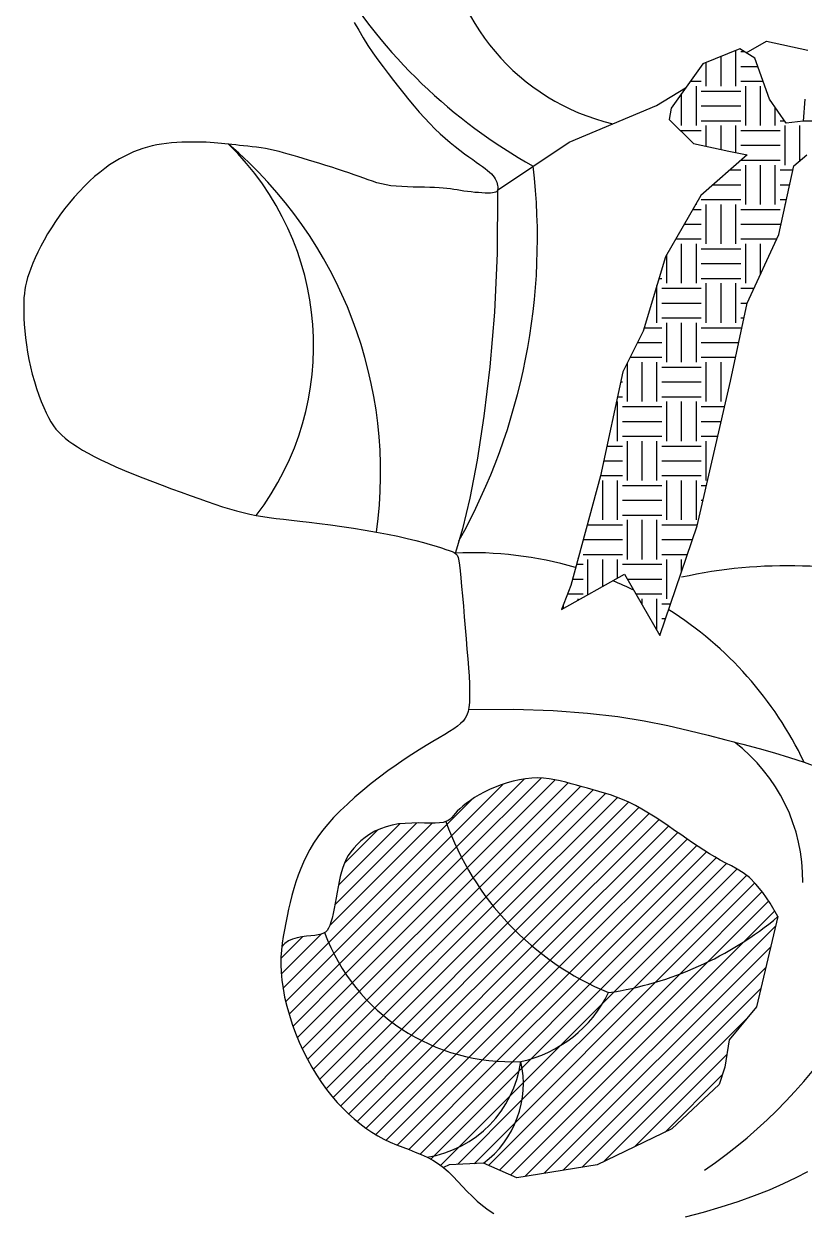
# Model space of a CAD drawing. Header units: millimetres. Extents: x 30176 to 68715, y 55479 to 72995.
# Drawn here: x 41780.3 to 41956.3, y 57387.8 to 57655.9 of the extents above; entities that cross this region are included whole.
import ezdxf

# ---------------------------------------------------------------- set-up
doc = ezdxf.new("R2010")
doc.units = ezdxf.units.MM

# ---------------------------------------------------------------- blocks, each defined once
blk = doc.blocks.new('A$C09640132')
for p, q in [((1324.05, 764.14), (1325.03, 762.35)), ((1325.03, 762.35), (1326.06, 760.62)), ((1326.06, 760.62), (1327.13, 758.93)), ((1327.13, 758.93), (1328.24, 757.29)), ((1412.42, 757.27), (1417.03, 759.91)), ((1417.03, 759.91), (1426.36, 757.84)), ((1328.24, 757.29), (1329.37, 755.69)), ((1411.01, 758.16), (1402.62, 754.81)), ((1406.76, 749.76), (1406.76, 756.46)), ((1410.1, 749.76), (1410.1, 757.79)), ((1414.36, 756.06), (1411.01, 758.16)), ((1411.21, 757.54), (1412, 757.54)), ((1417.71, 746.86), (1414.36, 756.06)), ((1329.37, 755.69), (1330.52, 754.13)), ((1330.52, 754.13), (1331.68, 752.59)), ((1402.62, 754.81), (1395.5, 744.76)), ((1402.2, 754.2), (1402.31, 754.2)), ((1403.43, 749.76), (1403.43, 755.13)), ((1411.21, 754.2), (1415.04, 754.2)), ((1331.68, 752.59), (1332.85, 751.07)), ((1332.85, 751.07), (1334.02, 749.57)), ((1399.83, 750.87), (1402.31, 750.87)), ((1411.21, 750.87), (1416.25, 750.87)), ((1334.02, 749.57), (1335.19, 748.1)), ((1335.19, 748.1), (1336.36, 746.66)), ((1392.17, 745.42), (1398.77, 749.38)), ((1397.87, 740.86), (1397.87, 748.1)), ((1401.2, 740.86), (1401.2, 749.76)), ((1402.31, 748.64), (1411.21, 748.64)), ((1412.32, 740.86), (1412.32, 749.76)), ((1415.65, 740.86), (1415.65, 749.76)), ((1336.36, 746.66), (1337.53, 745.25)), ((1337.53, 745.25), (1338.71, 743.89)), ((1372.48, 737.14), (1392.17, 745.42)), ((1402.31, 745.31), (1411.21, 745.31)), ((1421.48, 741.41), (1417.71, 746.86)), ((1425.67, 746.86), (1425.25, 741.83)), ((1338.71, 743.89), (1339.88, 742.58)), ((1339.88, 742.58), (1341.05, 741.33)), ((1395.5, 744.76), (1395.08, 742.25)), ((1418.99, 740.86), (1418.99, 745.01)), ((1341.05, 741.33), (1342.22, 740.15)), ((1342.22, 740.15), (1343.39, 739.04)), ((1395.08, 742.25), (1400.53, 736.81)), ((1402.31, 741.97), (1411.21, 741.97)), ((1403.43, 736.2), (1403.43, 740.86)), ((1406.76, 735.5), (1406.76, 740.86)), ((1410.1, 734.81), (1410.1, 740.86)), ((1420.1, 741.97), (1421.09, 741.97)), ((1421.21, 731.97), (1421.21, 740.86)), ((1425.25, 741.83), (1421.48, 741.41)), ((1424.55, 732.97), (1424.55, 740.86)), ((1425.27, 741.97), (1428.99, 741.97)), ((1285.16, 737.12), (1283.99, 737.06)), ((1286.32, 737.15), (1285.16, 737.12)), ((1287.46, 737.16), (1286.32, 737.15)), ((1288.57, 737.16), (1287.46, 737.16)), ((1289.63, 737.13), (1288.57, 737.16)), ((1290.63, 737.09), (1289.63, 737.13)), ((1291.57, 737.04), (1290.63, 737.09)), ((1343.39, 739.04), (1344.55, 738)), ((1344.55, 738), (1345.69, 737.03)), ((1356.33, 726.3), (1372.48, 737.14)), ((1397.58, 739.75), (1402.31, 739.75)), ((1411.21, 739.75), (1420.1, 739.75)), ((1273.22, 734.45), (1272.15, 733.93)), ((1274.27, 734.92), (1273.22, 734.45)), ((1275.31, 735.33), (1274.27, 734.92)), ((1276.35, 735.7), (1275.31, 735.33)), ((1277.39, 736.01), (1276.35, 735.7)), ((1278.43, 736.28), (1277.39, 736.01)), ((1279.49, 736.51), (1278.43, 736.28)), ((1280.58, 736.7), (1279.49, 736.51)), ((1281.69, 736.85), (1280.58, 736.7)), ((1282.83, 736.97), (1281.69, 736.85)), ((1283.99, 737.06), (1282.83, 736.97)), ((1292.44, 736.98), (1291.57, 737.04)), ((1293.28, 736.91), (1292.44, 736.98)), ((1294.08, 736.84), (1293.28, 736.91)), ((1294.87, 736.76), (1294.08, 736.84)), ((1295.66, 736.67), (1294.87, 736.76)), ((1296.46, 736.58), (1295.66, 736.67)), ((1297.3, 736.49), (1296.46, 736.58)), ((1298.18, 736.4), (1297.3, 736.49)), ((1299.09, 736.31), (1298.18, 736.4)), ((1300.04, 736.21), (1299.09, 736.31)), ((1301.02, 736.09), (1300.04, 736.21)), ((1302.01, 735.97), (1301.02, 736.09)), ((1303.02, 735.83), (1302.01, 735.97)), ((1304.03, 735.66), (1303.02, 735.83)), ((1305.05, 735.47), (1304.03, 735.66)), ((1306.06, 735.26), (1305.05, 735.47)), ((1307.07, 735.01), (1306.06, 735.26)), ((1308.1, 734.74), (1307.07, 735.01)), ((1309.15, 734.45), (1308.1, 734.74)), ((1310.22, 734.14), (1309.15, 734.45)), ((1345.69, 737.03), (1346.8, 736.13)), ((1346.8, 736.13), (1347.87, 735.3)), ((1347.87, 735.3), (1348.89, 734.53)), ((1348.89, 734.53), (1349.85, 733.83)), ((1400.53, 736.81), (1408.49, 735.13)), ((1408.49, 735.13), (1412.68, 734.3)), ((1411.21, 736.42), (1420.1, 736.42)), ((1268.87, 731.98), (1267.75, 731.19)), ((1269.97, 732.7), (1268.87, 731.98)), ((1271.07, 733.34), (1269.97, 732.7)), ((1272.15, 733.93), (1271.07, 733.34)), ((1311.33, 733.8), (1310.22, 734.14)), ((1312.49, 733.45), (1311.33, 733.8)), ((1313.69, 733.07), (1312.49, 733.45)), ((1314.96, 732.68), (1313.69, 733.07)), ((1316.27, 732.28), (1314.96, 732.68)), ((1317.61, 731.86), (1316.27, 732.28)), ((1318.95, 731.45), (1317.61, 731.86)), ((1349.85, 733.83), (1350.75, 733.19)), ((1350.75, 733.19), (1351.56, 732.61)), ((1351.56, 732.61), (1352.3, 732.09)), ((1352.3, 732.09), (1352.97, 731.61)), ((1412.68, 734.3), (1402.21, 725.09)), ((1410.1, 731.97), (1410.1, 732.02)), ((1411.3, 733.08), (1420.1, 733.08)), ((1412.32, 723.08), (1412.32, 731.97)), ((1415.65, 723.08), (1415.65, 731.97)), ((1418.99, 723.08), (1418.99, 731.97)), ((1419.81, 716.29), (1423.16, 731.78)), ((1423.16, 731.78), (1426.09, 734.3)), ((1265.48, 729.37), (1264.33, 728.33)), ((1266.62, 730.32), (1265.48, 729.37)), ((1267.75, 731.19), (1266.62, 730.32)), ((1320.28, 731.02), (1318.95, 731.45)), ((1321.58, 730.6), (1320.28, 731.02)), ((1322.84, 730.18), (1321.58, 730.6)), ((1324.02, 729.77), (1322.84, 730.18)), ((1325.13, 729.37), (1324.02, 729.77)), ((1326.18, 728.99), (1325.13, 729.37)), ((1352.97, 731.61), (1353.57, 731.17)), ((1353.57, 731.17), (1354.1, 730.75)), ((1354.1, 730.75), (1354.56, 730.36)), ((1354.56, 730.36), (1354.97, 729.97)), ((1354.97, 729.97), (1355.31, 729.59)), ((1355.31, 729.59), (1355.6, 729.21)), ((1355.6, 729.21), (1355.83, 728.82)), ((1408.77, 730.86), (1411.21, 730.86)), ((1420.1, 730.86), (1422.96, 730.86)), ((1263.18, 727.21), (1262.04, 726.01)), ((1264.33, 728.33), (1263.18, 727.21)), ((1327.18, 728.63), (1326.18, 728.99)), ((1328.17, 728.3), (1327.18, 728.63)), ((1329.15, 727.99), (1328.17, 728.3)), ((1330.15, 727.72), (1329.15, 727.99)), ((1331.2, 727.5), (1330.15, 727.72)), ((1332.31, 727.31), (1331.2, 727.5)), ((1333.5, 727.18), (1332.31, 727.31)), ((1334.74, 727.09), (1333.5, 727.18)), ((1336.03, 727.03), (1334.74, 727.09)), ((1337.32, 726.99), (1336.03, 727.03)), ((1338.61, 726.97), (1337.32, 726.99)), ((1339.86, 726.95), (1338.61, 726.97)), ((1341.05, 726.93), (1339.86, 726.95)), ((1342.16, 726.89), (1341.05, 726.93)), ((1343.17, 726.84), (1342.16, 726.89)), ((1344.09, 726.76), (1343.17, 726.84)), ((1344.93, 726.67), (1344.09, 726.76)), ((1345.73, 726.57), (1344.93, 726.67)), ((1346.49, 726.46), (1345.73, 726.57)), ((1347.24, 726.35), (1346.49, 726.46)), ((1355.83, 728.82), (1356.02, 728.44)), ((1356.02, 728.44), (1356.17, 728.07)), ((1356.17, 728.07), (1356.27, 727.71)), ((1356.27, 727.71), (1356.34, 727.37)), ((1356.38, 726.52), (1356.33, 726.3)), ((1356.34, 727.37), (1356.38, 727.06)), ((1356.38, 727.06), (1356.39, 726.77)), ((1356.39, 726.77), (1356.38, 726.52)), ((1404.98, 727.52), (1411.21, 727.52)), ((1420.1, 727.52), (1422.24, 727.52)), ((1260.9, 724.74), (1259.79, 723.42)), ((1262.04, 726.01), (1260.9, 724.74)), ((1347.99, 726.23), (1347.24, 726.35)), ((1348.76, 726.11), (1347.99, 726.23)), ((1349.57, 726), (1348.76, 726.11)), ((1350.39, 725.9), (1349.57, 726)), ((1351.22, 725.81), (1350.39, 725.9)), ((1352.04, 725.74), (1351.22, 725.81)), ((1352.82, 725.68), (1352.04, 725.74)), ((1353.54, 725.64), (1352.82, 725.68)), ((1354.2, 725.62), (1353.54, 725.64)), ((1354.77, 725.63), (1354.2, 725.62)), ((1355.24, 725.67), (1354.77, 725.63)), ((1355.61, 725.74), (1355.24, 725.67)), ((1355.89, 725.83), (1355.61, 725.74)), ((1356.1, 725.96), (1355.89, 725.83)), ((1356.24, 726.11), (1356.1, 725.96)), ((1356.33, 726.3), (1356.24, 726.11)), ((1356.33, 726.3), (1356.26, 712.12)), ((1402.21, 725.09), (1394.24, 711.27)), ((1402.31, 724.19), (1411.21, 724.19)), ((1420.1, 724.19), (1421.51, 724.19)), ((1258.71, 722.06), (1257.67, 720.66)), ((1259.79, 723.42), (1258.71, 722.06)), ((1400.41, 721.96), (1402.31, 721.96)), ((1401.2, 723.08), (1401.2, 723.34)), ((1403.43, 714.18), (1403.43, 723.08)), ((1406.76, 714.18), (1406.76, 723.08)), ((1410.1, 714.18), (1410.1, 723.08)), ((1411.21, 721.96), (1420.1, 721.96)), ((1421.21, 722.79), (1421.21, 723.08)), ((1256.68, 719.25), (1255.74, 717.83)), ((1257.67, 720.66), (1256.68, 719.25)), ((1398.48, 718.63), (1402.31, 718.63)), ((1411.21, 718.63), (1420.1, 718.63)), ((1254.88, 716.42), (1254.08, 715.03)), ((1255.74, 717.83), (1254.88, 716.42)), ((1412.68, 700.81), (1419.81, 716.29)), ((1253.35, 713.66), (1252.68, 712.32)), ((1254.08, 715.03), (1253.35, 713.66)), ((1396.56, 715.29), (1402.31, 715.29)), ((1397.87, 705.29), (1397.87, 714.18)), ((1401.2, 705.29), (1401.2, 714.18)), ((1402.31, 713.07), (1411.21, 713.07)), ((1411.21, 715.29), (1419.35, 715.29)), ((1412.32, 705.29), (1412.32, 714.18)), ((1415.65, 707.27), (1415.65, 714.18)), ((1252.09, 711.04), (1251.56, 709.81)), ((1252.68, 712.32), (1252.09, 711.04)), ((1356.26, 712.12), (1355.65, 698.81)), ((1394.24, 711.27), (1389.22, 694.53)), ((1394.53, 705.29), (1394.53, 711.77)), ((1251.09, 708.65), (1250.7, 707.58)), ((1251.56, 709.81), (1251.09, 708.65)), ((1402.31, 709.74), (1411.21, 709.74)), ((1250.11, 705.65), (1249.9, 704.76)), ((1250.37, 706.58), (1250.11, 705.65)), ((1250.7, 707.58), (1250.37, 706.58)), ((1392.78, 706.4), (1393.42, 706.4)), ((1402.31, 706.4), (1411.21, 706.4)), ((1403.43, 696.4), (1403.43, 705.29)), ((1406.76, 696.4), (1406.76, 705.29)), ((1410.1, 696.4), (1410.1, 705.29)), ((1249.63, 702.99), (1249.55, 702.05)), ((1249.74, 703.88), (1249.63, 702.99)), ((1249.9, 704.76), (1249.74, 703.88)), ((1392.31, 696.4), (1392.31, 704.83)), ((1393.42, 704.18), (1402.31, 704.18)), ((1411.21, 704.18), (1414.23, 704.18)), ((1249.51, 701.05), (1249.5, 699.96)), ((1249.5, 699.96), (1249.51, 698.75)), ((1249.55, 702.05), (1249.51, 701.05)), ((1393.42, 700.84), (1402.31, 700.84)), ((1408.91, 683.22), (1412.68, 700.81)), ((1411.21, 700.84), (1412.7, 700.84)), ((1249.51, 698.75), (1249.55, 697.44)), ((1249.55, 697.44), (1249.62, 696.04)), ((1355.65, 698.81), (1354.62, 686.49)), ((1393.42, 697.51), (1402.31, 697.51)), ((1411.21, 697.51), (1411.97, 697.51)), ((1249.62, 696.04), (1249.73, 694.57)), ((1249.73, 694.57), (1249.88, 693.02)), ((1389.22, 694.53), (1384.61, 685.32)), ((1389.44, 695.28), (1393.42, 695.28)), ((1394.53, 687.5), (1394.53, 696.4)), ((1397.87, 687.5), (1397.87, 696.4)), ((1401.2, 687.5), (1401.2, 696.4)), ((1402.31, 695.28), (1411.21, 695.28)), ((1249.88, 693.02), (1250.08, 691.43)), ((1387.93, 691.95), (1393.42, 691.95)), ((1402.31, 691.95), (1410.78, 691.95)), ((1250.08, 691.43), (1250.33, 689.8)), ((1250.33, 689.8), (1250.64, 688.14)), ((1250.64, 688.14), (1251.01, 686.47)), ((1251.01, 686.47), (1251.43, 684.81)), ((1354.62, 686.49), (1353.28, 675.31)), ((1385.64, 678.61), (1385.64, 687.38)), ((1386.26, 688.61), (1393.42, 688.61)), ((1388.97, 678.61), (1388.97, 687.5)), ((1392.31, 678.61), (1392.31, 687.5)), ((1393.42, 686.39), (1402.31, 686.39)), ((1402.31, 688.61), (1410.07, 688.61)), ((1403.43, 678.61), (1403.43, 687.5)), ((1406.76, 678.61), (1406.76, 687.5)), ((1251.43, 684.81), (1251.89, 683.18)), ((1384.61, 685.32), (1379.58, 661.87)), ((1251.89, 683.18), (1252.39, 681.59)), ((1252.39, 681.59), (1252.91, 680.07)), ((1384.12, 683.06), (1384.53, 683.06)), ((1393.42, 683.06), (1402.31, 683.06)), ((1401.37, 650.57), (1408.91, 683.22)), ((1252.91, 680.07), (1253.45, 678.63)), ((1253.45, 678.63), (1254, 677.3)), ((1383.41, 679.72), (1384.53, 679.72)), ((1383.41, 669.71), (1383.41, 678.61)), ((1393.42, 679.72), (1402.31, 679.72)), ((1394.53, 669.71), (1394.53, 678.61)), ((1397.87, 669.71), (1397.87, 678.61)), ((1401.2, 669.71), (1401.2, 678.61)), ((1254, 677.3), (1254.54, 676.08)), ((1254.54, 676.08), (1255.08, 675)), ((1384.53, 677.5), (1393.42, 677.5)), ((1402.31, 677.5), (1407.59, 677.5)), ((1255.08, 675), (1255.62, 674.04)), ((1255.62, 674.04), (1256.17, 673.18)), ((1256.17, 673.18), (1256.76, 672.41)), ((1353.28, 675.31), (1351.72, 665.39)), ((1384.53, 674.16), (1393.42, 674.16)), ((1402.31, 674.16), (1406.82, 674.16)), ((1256.76, 672.41), (1257.38, 671.69)), ((1257.38, 671.69), (1258.07, 671.02)), ((1258.07, 671.02), (1258.82, 670.37)), ((1258.82, 670.37), (1259.65, 669.72)), ((1384.53, 670.83), (1393.42, 670.83)), ((1402.31, 670.83), (1406.05, 670.83)), ((1259.65, 669.72), (1260.58, 669.06)), ((1260.58, 669.06), (1261.6, 668.38)), ((1261.6, 668.38), (1262.74, 667.69)), ((1262.74, 667.69), (1263.99, 666.97)), ((1381.02, 668.6), (1384.53, 668.6)), ((1385.64, 660.82), (1385.64, 669.71)), ((1388.97, 660.82), (1388.97, 669.71)), ((1392.31, 660.82), (1392.31, 669.71)), ((1393.42, 668.6), (1402.31, 668.6)), ((1403.43, 660.82), (1403.43, 669.71)), ((1263.99, 666.97), (1265.37, 666.24)), ((1265.37, 666.24), (1266.87, 665.48)), ((1266.87, 665.48), (1268.5, 664.7)), ((1351.72, 665.39), (1350.07, 656.87)), ((1380.31, 665.27), (1384.53, 665.27)), ((1393.42, 665.27), (1402.31, 665.27)), ((1268.5, 664.7), (1270.28, 663.9)), ((1270.28, 663.9), (1272.19, 663.08)), ((1272.19, 663.08), (1274.22, 662.25)), ((1274.22, 662.25), (1276.33, 661.41)), ((1276.33, 661.41), (1278.5, 660.57)), ((1278.5, 660.57), (1280.68, 659.75)), ((1280.68, 659.75), (1282.85, 658.94)), ((1379.58, 661.87), (1372.87, 637.17)), ((1379.59, 661.93), (1384.53, 661.93)), ((1380.08, 651.93), (1380.08, 660.82)), ((1383.41, 651.93), (1383.41, 660.82)), ((1384.53, 659.71), (1393.42, 659.71)), ((1393.42, 661.93), (1402.31, 661.93)), ((1394.53, 651.93), (1394.53, 660.82)), ((1397.87, 651.93), (1397.87, 660.82)), ((1401.2, 651.93), (1401.2, 660.82)), ((1402.31, 659.71), (1403.48, 659.71)), ((1282.85, 658.94), (1284.98, 658.17)), ((1284.98, 658.17), (1287.03, 657.42)), ((1287.03, 657.42), (1288.98, 656.73)), ((1288.98, 656.73), (1290.84, 656.08)), ((1350.07, 656.87), (1348.42, 649.89)), ((1290.84, 656.08), (1292.61, 655.47)), ((1292.61, 655.47), (1294.3, 654.92)), ((1294.3, 654.92), (1295.92, 654.42)), ((1295.92, 654.42), (1297.49, 653.97)), ((1384.53, 656.37), (1393.42, 656.37)), ((1402.31, 656.37), (1402.71, 656.37)), ((1297.49, 653.97), (1299, 653.57)), ((1299, 653.57), (1300.48, 653.23)), ((1300.48, 653.23), (1301.94, 652.94)), ((1301.94, 652.94), (1303.39, 652.69)), ((1303.39, 652.69), (1304.88, 652.48)), ((1304.88, 652.48), (1306.44, 652.28)), ((1306.44, 652.28), (1308.08, 652.09)), ((1308.08, 652.09), (1309.85, 651.89)), ((1309.85, 651.89), (1311.77, 651.68)), ((1311.77, 651.68), (1313.87, 651.43)), ((1313.87, 651.43), (1316.18, 651.13)), ((1384.53, 653.04), (1393.42, 653.04)), ((1385.64, 643.03), (1385.64, 651.93)), ((1388.97, 643.03), (1388.97, 651.93)), ((1392.31, 643.03), (1392.31, 651.93)), ((1316.18, 651.13), (1318.65, 650.8)), ((1318.65, 650.8), (1321.22, 650.44)), ((1321.22, 650.44), (1323.85, 650.04)), ((1323.85, 650.04), (1326.48, 649.62)), ((1326.48, 649.62), (1329.07, 649.17)), ((1329.07, 649.17), (1331.55, 648.71)), ((1331.55, 648.71), (1333.87, 648.25)), ((1348.42, 649.89), (1346.89, 644.57)), ((1376.58, 650.82), (1384.53, 650.82)), ((1392.99, 625.87), (1401.37, 650.57)), ((1393.42, 650.82), (1401.42, 650.82)), ((1333.87, 648.25), (1336, 647.77)), ((1336, 647.77), (1337.92, 647.3)), ((1337.92, 647.3), (1339.64, 646.84)), ((1339.64, 646.84), (1341.18, 646.4)), ((1341.18, 646.4), (1342.52, 645.99)), ((1342.52, 645.99), (1343.68, 645.61)), ((1375.67, 647.48), (1384.53, 647.48)), ((1393.42, 647.48), (1400.32, 647.48)), ((1343.68, 645.61), (1344.66, 645.28)), ((1344.66, 645.28), (1345.46, 645.01)), ((1345.46, 645.01), (1346.1, 644.78)), ((1346.1, 644.78), (1346.6, 644.56)), ((1346.6, 644.56), (1346.97, 644.3)), ((1346.97, 644.3), (1347.25, 643.95)), ((1347.25, 643.95), (1347.46, 643.44)), ((1347.46, 643.44), (1347.62, 642.73)), ((1375.63, 644.15), (1384.53, 644.15)), ((1393.42, 644.15), (1399.19, 644.15)), ((1347.62, 642.73), (1347.76, 641.76)), ((1347.76, 641.76), (1347.9, 640.48)), ((1374.16, 641.92), (1375.63, 641.92)), ((1374.52, 643.03), (1374.52, 643.25)), ((1376.74, 635.06), (1376.74, 643.03)), ((1380.08, 636.92), (1380.08, 643.03)), ((1383.41, 638.79), (1383.41, 643.03)), ((1384.53, 641.92), (1393.42, 641.92)), ((1394.53, 634.14), (1394.53, 643.03)), ((1397.87, 640.25), (1397.87, 643.03)), ((1347.9, 640.48), (1348.06, 638.86)), ((1348.06, 638.86), (1348.24, 636.94)), ((1370.78, 631.73), (1385.02, 639.69)), ((1373.26, 638.59), (1375.63, 638.59)), ((1385.02, 639.69), (1392.99, 625.87)), ((1385.66, 638.59), (1393.42, 638.59)), ((1348.24, 636.94), (1348.43, 634.79)), ((1372.87, 637.17), (1370.78, 631.73)), ((1372.13, 635.25), (1375.63, 635.25)), ((1387.58, 635.25), (1393.42, 635.25)), ((1348.43, 634.79), (1348.64, 632.47)), ((1371.19, 631.96), (1371.19, 632.79)), ((1374.52, 633.82), (1374.52, 634.14)), ((1388.97, 632.83), (1388.97, 634.14)), ((1392.31, 627.05), (1392.31, 634.14)), ((1393.42, 633.03), (1395.42, 633.03)), ((1348.64, 632.47), (1348.85, 630.05)), ((1348.85, 630.05), (1349.06, 627.59)), ((1349.06, 627.59), (1349.27, 625.15)), ((1393.42, 629.69), (1394.28, 629.69)), ((1349.27, 625.15), (1349.46, 622.81)), ((1349.46, 622.81), (1349.64, 620.61)), ((1349.64, 620.61), (1349.79, 618.57)), ((1349.79, 618.57), (1349.92, 616.68)), ((1349.92, 616.68), (1350.01, 614.95)), ((1350.01, 614.95), (1350.06, 613.38)), ((1350.05, 611.97), (1350, 610.72)), ((1350.06, 613.38), (1350.05, 611.97)), ((1349.69, 608.7), (1349.42, 607.89)), ((1349.88, 609.63), (1349.69, 608.7)), ((1349.78, 609.16), (1359.95, 609.22)), ((1350, 610.72), (1349.88, 609.63)), ((1359.95, 609.22), (1368.86, 608.94)), ((1368.86, 608.94), (1376.65, 608.37)), ((1348.03, 605.99), (1347.34, 605.43)), ((1348.6, 606.57), (1348.03, 605.99)), ((1349.06, 607.19), (1348.6, 606.57)), ((1349.42, 607.89), (1349.06, 607.19)), ((1376.65, 608.37), (1383.47, 607.58)), ((1383.47, 607.58), (1389.45, 606.62)), ((1389.45, 606.62), (1394.75, 605.56)), ((1344.43, 603.56), (1343.17, 602.81)), ((1345.54, 604.24), (1344.43, 603.56)), ((1346.51, 604.85), (1345.54, 604.24)), ((1347.34, 605.43), (1346.51, 604.85)), ((1394.75, 605.56), (1399.49, 604.45)), ((1399.49, 604.45), (1403.82, 603.36)), ((1403.82, 603.36), (1407.87, 602.32)), ((1340.29, 601.09), (1338.7, 600.1)), ((1341.79, 601.99), (1340.29, 601.09)), ((1343.17, 602.81), (1341.79, 601.99)), ((1407.87, 602.32), (1411.69, 601.33)), ((1411.69, 601.33), (1415.33, 600.36)), ((1335.26, 597.89), (1333.45, 596.65)), ((1337.01, 599.04), (1335.26, 597.89)), ((1338.7, 600.1), (1337.01, 599.04)), ((1415.33, 600.36), (1418.81, 599.38)), ((1418.81, 599.38), (1422.19, 598.36)), ((1422.19, 598.36), (1425.49, 597.28)), ((1331.59, 595.32), (1329.71, 593.91)), ((1333.45, 596.65), (1331.59, 595.32)), ((1425.49, 597.28), (1428.77, 596.11)), ((1327.83, 592.45), (1325.99, 590.94)), ((1329.71, 593.91), (1327.83, 592.45)), ((1347.06, 578.19), (1362.36, 593.49)), ((1348.24, 575.78), (1366.17, 593.71)), ((1349.51, 573.45), (1369.38, 593.32)), ((1350.85, 571.2), (1372.27, 592.62)), ((1358.51, 592.63), (1357.15, 592.19)), ((1359.89, 593.01), (1358.51, 592.63)), ((1361.28, 593.31), (1359.89, 593.01)), ((1362.68, 593.54), (1361.28, 593.31)), ((1364.06, 593.68), (1362.68, 593.54)), ((1365.41, 593.73), (1364.06, 593.68)), ((1366.73, 593.69), (1365.41, 593.73)), ((1368.01, 593.55), (1366.73, 593.69)), ((1369.27, 593.34), (1368.01, 593.55)), ((1370.51, 593.08), (1369.27, 593.34)), ((1371.73, 592.77), (1370.51, 593.08)), ((1372.95, 592.44), (1371.73, 592.77)), ((1374.17, 592.09), (1372.95, 592.44)), ((1325.99, 590.94), (1324.19, 589.41)), ((1345.96, 580.68), (1357.61, 592.34)), ((1352.24, 589.95), (1351.19, 589.31)), ((1353.37, 590.56), (1352.24, 589.95)), ((1352.27, 569.03), (1375.07, 591.83)), ((1354.57, 591.15), (1353.37, 590.56)), ((1353.76, 566.92), (1377.9, 591.06)), ((1355.83, 591.69), (1354.57, 591.15)), ((1355.32, 564.89), (1380.69, 590.26)), ((1357.15, 592.19), (1355.83, 591.69)), ((1375.4, 591.74), (1374.17, 592.09)), ((1376.64, 591.4), (1375.4, 591.74)), ((1377.9, 591.06), (1376.64, 591.4)), ((1379.18, 590.71), (1377.9, 591.06)), ((1380.48, 590.33), (1379.18, 590.71)), ((1381.81, 589.91), (1380.48, 590.33)), ((1383.17, 589.43), (1381.81, 589.91)), ((1322.48, 587.86), (1320.87, 586.32)), ((1324.19, 589.41), (1322.48, 587.86)), ((1344.95, 583.27), (1350.62, 588.94)), ((1348.55, 587.41), (1347.86, 586.81)), ((1349.34, 588.03), (1348.55, 587.41)), ((1350.22, 588.67), (1349.34, 588.03)), ((1351.19, 589.31), (1350.22, 588.67)), ((1356.96, 562.94), (1383.37, 589.35)), ((1358.66, 561.05), (1385.89, 588.27)), ((1360.43, 559.23), (1388.25, 587.04)), ((1384.56, 588.87), (1383.17, 589.43)), ((1385.97, 588.24), (1384.56, 588.87)), ((1387.43, 587.5), (1385.97, 588.24)), ((1388.91, 586.68), (1387.43, 587.5)), ((1319.38, 584.8), (1318.05, 583.32)), ((1320.87, 586.32), (1319.38, 584.8)), ((1345.65, 584.45), (1345.23, 584.15)), ((1346.03, 584.82), (1345.65, 584.45)), ((1346.4, 585.24), (1346.03, 584.82)), ((1346.8, 585.72), (1346.4, 585.24)), ((1347.28, 586.24), (1346.8, 585.72)), ((1347.86, 586.81), (1347.28, 586.24)), ((1362.28, 557.48), (1390.52, 585.72)), ((1364.19, 555.8), (1392.72, 584.32)), ((1390.4, 585.79), (1388.91, 586.68)), ((1391.89, 584.86), (1390.4, 585.79)), ((1393.38, 583.89), (1391.89, 584.86)), ((1316.85, 581.87), (1315.79, 580.44)), ((1318.05, 583.32), (1316.85, 581.87)), ((1318.26, 556.58), (1344.95, 583.27)), ((1318.52, 560.43), (1341.63, 583.55)), ((1319.64, 565.15), (1338.07, 583.57)), ((1320.46, 569.56), (1334.28, 583.38)), ((1321.81, 574.51), (1329.29, 581.98)), ((1328.69, 581.7), (1327.55, 581.05)), ((1329.92, 582.27), (1328.69, 581.7)), ((1331.22, 582.75), (1329.92, 582.27)), ((1332.6, 583.11), (1331.22, 582.75)), ((1334.05, 583.36), (1332.6, 583.11)), ((1335.53, 583.5), (1334.05, 583.36)), ((1337.02, 583.57), (1335.53, 583.5)), ((1338.47, 583.58), (1337.02, 583.57)), ((1339.86, 583.56), (1338.47, 583.58)), ((1341.15, 583.55), (1339.86, 583.56)), ((1342.3, 583.55), (1341.15, 583.55)), ((1343.29, 583.6), (1342.3, 583.55)), ((1344.08, 583.71), (1343.29, 583.6)), ((1344.72, 583.9), (1344.08, 583.71)), ((1345.23, 584.15), (1344.72, 583.9)), ((1366.18, 554.19), (1394.87, 582.89)), ((1394.85, 582.91), (1393.38, 583.89)), ((1396.29, 581.92), (1394.85, 582.91)), ((1397.69, 580.96), (1396.29, 581.92)), ((1314.84, 579.02), (1313.99, 577.6)), ((1315.79, 580.44), (1314.84, 579.02)), ((1319.42, 554.15), (1345.96, 580.68)), ((1325.54, 579.57), (1324.68, 578.76)), ((1326.5, 580.33), (1325.54, 579.57)), ((1327.55, 581.05), (1326.5, 580.33)), ((1368.23, 552.65), (1397.01, 581.42)), ((1370.36, 551.18), (1399.13, 579.96)), ((1399.04, 580.02), (1397.69, 580.96)), ((1400.35, 579.13), (1399.04, 580.02)), ((1401.63, 578.27), (1400.35, 579.13)), ((1313.99, 577.6), (1313.23, 576.18)), ((1320.7, 551.83), (1347.06, 578.19)), ((1323.26, 577.11), (1322.69, 576.26)), ((1323.91, 577.94), (1323.26, 577.11)), ((1324.68, 578.76), (1323.91, 577.94)), ((1372.56, 549.79), (1401.27, 578.51)), ((1374.84, 548.47), (1403.45, 577.09)), ((1402.88, 577.45), (1401.63, 578.27)), ((1404.12, 576.66), (1402.88, 577.45)), ((1405.35, 575.92), (1404.12, 576.66)), ((1312.56, 574.75), (1311.95, 573.29)), ((1313.23, 576.18), (1312.56, 574.75)), ((1321.8, 574.49), (1321.45, 573.55)), ((1322.21, 575.39), (1321.8, 574.49)), ((1322.09, 549.63), (1348.24, 575.78)), ((1322.69, 576.26), (1322.21, 575.39)), ((1377.19, 547.24), (1405.68, 575.73)), ((1379.63, 546.08), (1408, 574.45)), ((1406.58, 575.21), (1405.35, 575.92)), ((1407.83, 574.54), (1406.58, 575.21)), ((1409.1, 573.9), (1407.83, 574.54)), ((1410.4, 573.2), (1409.1, 573.9)), ((1311.39, 571.81), (1310.88, 570.3)), ((1311.95, 573.29), (1311.39, 571.81)), ((1320.87, 571.51), (1320.62, 570.39)), ((1321.14, 572.56), (1320.87, 571.51)), ((1321.45, 573.55), (1321.14, 572.56)), ((1323.58, 547.53), (1349.51, 573.45)), ((1325.18, 545.54), (1350.85, 571.2)), ((1382.67, 545.52), (1410.36, 573.22)), ((1387.14, 546.4), (1412.5, 571.76)), ((1411.74, 572.35), (1410.4, 573.2)), ((1413.15, 571.25), (1411.74, 572.35)), ((1414.62, 569.81), (1413.15, 571.25)), ((1310.42, 568.77), (1309.99, 567.23)), ((1310.88, 570.3), (1310.42, 568.77)), ((1320.38, 569.21), (1320.15, 567.97)), ((1320.62, 570.39), (1320.38, 569.21)), ((1326.89, 543.65), (1352.27, 569.03)), ((1392.01, 547.68), (1414.38, 570.05)), ((1416.18, 567.93), (1414.62, 569.81)), ((1309.6, 565.68), (1309.24, 564.13)), ((1309.99, 567.23), (1309.6, 565.68)), ((1319.93, 566.72), (1319.71, 565.48)), ((1320.15, 567.97), (1319.93, 566.72)), ((1328.69, 541.86), (1353.76, 566.92)), ((1397.44, 549.51), (1416.03, 568.11)), ((1403.75, 552.24), (1417.51, 565.99)), ((1417.83, 565.51), (1416.18, 567.93)), ((1309.24, 564.13), (1308.91, 562.58)), ((1319.26, 563.16), (1319.03, 562.13)), ((1319.48, 564.29), (1319.26, 563.16)), ((1319.71, 565.48), (1319.48, 564.29)), ((1330.6, 540.17), (1355.32, 564.89)), ((1332.61, 538.59), (1356.96, 562.94)), ((1411.96, 556.85), (1418.86, 563.74)), ((1419.6, 562.47), (1417.83, 565.51)), ((1308.59, 561.04), (1308.3, 559.51)), ((1308.91, 562.58), (1308.59, 561.04)), ((1318.54, 560.47), (1318.26, 559.86)), ((1318.79, 561.23), (1318.54, 560.47)), ((1319.03, 562.13), (1318.79, 561.23)), ((1334.73, 537.11), (1358.66, 561.05)), ((1362.61, 503.91), (1419.1, 560.4)), ((1419.6, 562.47), (1414.74, 542.09)), ((1307.51, 553.01), (1312.4, 557.91)), ((1307.57, 549.49), (1316.57, 558.48)), ((1308.03, 557.99), (1307.8, 556.46)), ((1308.3, 559.51), (1308.03, 557.99)), ((1311.14, 557.69), (1310.12, 557.4)), ((1312.2, 557.88), (1311.14, 557.69)), ((1313.25, 558.02), (1312.2, 557.88)), ((1314.24, 558.11), (1313.25, 558.02)), ((1315.15, 558.21), (1314.24, 558.11)), ((1315.92, 558.32), (1315.15, 558.21)), ((1316.57, 558.48), (1315.92, 558.32)), ((1317.11, 558.7), (1316.57, 558.48)), ((1317.56, 558.99), (1317.11, 558.7)), ((1317.94, 559.37), (1317.56, 558.99)), ((1318.26, 559.86), (1317.94, 559.37)), ((1336.95, 535.74), (1360.43, 559.23)), ((1307.62, 554.89), (1307.51, 553.3)), ((1307.8, 556.46), (1307.62, 554.89)), ((1308.36, 556.42), (1307.71, 555.68)), ((1307.96, 546.28), (1318.26, 556.58)), ((1309.18, 556.99), (1308.36, 556.42)), ((1310.12, 557.4), (1309.18, 556.99)), ((1339.29, 534.49), (1362.28, 557.48)), ((1341.74, 533.35), (1364.19, 555.8)), ((1359.3, 504.19), (1411.96, 556.85)), ((1366.89, 504.59), (1417.98, 555.68)), ((1307.51, 553.3), (1307.48, 551.65)), ((1308.58, 543.31), (1319.42, 554.15)), ((1344.33, 532.34), (1366.18, 554.19)), ((1347.05, 531.47), (1368.23, 552.65)), ((1356.79, 505.28), (1403.75, 552.24)), ((1307.48, 551.65), (1307.54, 549.93)), ((1307.54, 549.93), (1307.69, 548.14)), ((1309.34, 540.48), (1320.7, 551.83)), ((1310.23, 537.77), (1322.09, 549.63)), ((1349.92, 530.75), (1370.36, 551.18)), ((1352.97, 530.2), (1372.56, 549.79)), ((1354.29, 506.36), (1397.44, 549.51)), ((1371.17, 505.28), (1416.85, 550.96)), ((1307.69, 548.14), (1307.97, 546.26)), ((1311.22, 535.17), (1323.58, 547.53)), ((1356.21, 529.85), (1374.84, 548.47)), ((1359.7, 529.74), (1377.19, 547.24)), ((1360.38, 516.05), (1392.01, 547.68)), ((1307.97, 546.26), (1308.34, 544.31)), ((1308.34, 544.31), (1308.83, 542.3)), ((1312.31, 532.67), (1325.18, 545.54)), ((1361.86, 521.12), (1387.14, 546.4)), ((1363.95, 530.4), (1379.63, 546.08)), ((1375.45, 505.97), (1415.73, 546.24)), ((1380.09, 542.95), (1382.67, 545.52)), ((1308.83, 542.3), (1309.4, 540.27)), ((1313.5, 530.26), (1326.89, 543.65)), ((1314.8, 527.96), (1328.69, 541.86)), ((1370.48, 533.33), (1380.09, 542.95)), ((1414.74, 542.09), (1408.59, 534.65)), ((1309.4, 540.27), (1310.06, 538.22)), ((1316.19, 525.76), (1330.6, 540.17)), ((1380.31, 507.23), (1412.7, 539.62)), ((1310.06, 538.22), (1310.81, 536.18)), ((1310.81, 536.18), (1311.63, 534.17)), ((1317.67, 523.65), (1332.61, 538.59)), ((1319.26, 521.64), (1334.73, 537.11)), ((1311.63, 534.17), (1312.52, 532.21)), ((1320.95, 519.74), (1336.95, 535.74)), ((1322.75, 517.94), (1339.29, 534.49)), ((1408.59, 534.65), (1407.62, 528.5)), ((1312.52, 532.21), (1313.47, 530.32)), ((1324.67, 516.28), (1341.74, 533.35)), ((1326.72, 514.73), (1344.33, 532.34)), ((1328.91, 513.33), (1347.05, 531.47)), ((1331.24, 512.07), (1349.92, 530.75)), ((1362.17, 525.03), (1370.48, 533.33)), ((1387.23, 510.55), (1408.07, 531.4)), ((1313.47, 530.32), (1314.47, 528.5)), ((1314.47, 528.5), (1315.53, 526.75)), ((1333.72, 510.95), (1352.97, 530.2)), ((1336.31, 509.94), (1356.21, 529.85)), ((1338.87, 508.92), (1359.7, 529.74)), ((1361.24, 527.69), (1361.91, 528.36)), ((1361.91, 528.36), (1363.95, 530.4)), ((1407.62, 528.5), (1406.32, 524.62)), ((1315.53, 526.75), (1316.64, 525.08)), ((1342.05, 508.5), (1361.24, 527.69)), ((1394.14, 513.88), (1407.04, 526.77)), ((1316.64, 525.08), (1317.78, 523.49)), ((1317.78, 523.49), (1318.97, 521.98)), ((1359.25, 522.1), (1362.17, 525.03)), ((1406.32, 524.62), (1395.63, 514.59)), ((1318.97, 521.98), (1320.18, 520.56)), ((1320.18, 520.56), (1321.43, 519.23)), ((1347.32, 506.58), (1361.86, 521.12)), ((1347.63, 510.49), (1359.25, 522.1)), ((1321.43, 519.23), (1322.7, 517.99)), ((1322.7, 517.99), (1323.99, 516.84)), ((1323.99, 516.84), (1325.3, 515.77)), ((1325.3, 515.77), (1326.63, 514.79)), ((1326.63, 514.79), (1327.98, 513.89)), ((1351.07, 506.74), (1360.38, 516.05)), ((1327.98, 513.89), (1329.35, 513.06)), ((1329.35, 513.06), (1330.73, 512.31)), ((1330.73, 512.31), (1332.14, 511.63)), ((1395.63, 514.59), (1378.8, 506.51)), ((1332.14, 511.63), (1333.55, 511.02)), ((1333.55, 511.02), (1334.97, 510.45)), ((1334.97, 510.45), (1336.39, 509.91)), ((1336.39, 509.91), (1337.79, 509.37)), ((1337.79, 509.37), (1339.16, 508.8)), ((1343.5, 506.36), (1347.63, 510.49)), ((1339.16, 508.8), (1340.49, 508.19)), ((1340.49, 508.19), (1341.78, 507.51)), ((1341.31, 507.76), (1342.05, 508.5)), ((1341.78, 507.51), (1343.01, 506.73)), ((1343.01, 506.73), (1344.17, 505.85)), ((1353.22, 506.83), (1345.45, 506.51)), ((1360.67, 503.59), (1353.22, 506.83)), ((1345.45, 506.51), (1344.17, 505.85)), ((1344.17, 505.85), (1345.28, 504.88)), ((1345.28, 504.88), (1346.36, 503.83)), ((1378.8, 506.51), (1360.67, 503.59)), ((1423.69, 503.6), (1426.36, 504.97)), ((1346.36, 503.83), (1347.41, 502.74)), ((1347.41, 502.74), (1348.46, 501.62)), ((1348.46, 501.62), (1349.53, 500.5)), ((1417.68, 500.88), (1420.81, 502.24)), ((1420.81, 502.24), (1423.69, 503.6)), ((1349.53, 500.5), (1350.62, 499.39)), ((1350.62, 499.39), (1351.76, 498.32)), ((1410.64, 498.25), (1414.29, 499.55)), ((1414.29, 499.55), (1417.68, 500.88)), ((1351.76, 498.32), (1352.95, 497.31)), ((1352.95, 497.31), (1354.22, 496.36)), ((1354.22, 496.36), (1355.55, 495.48)), ((1402.77, 495.84), (1406.77, 497.01)), ((1406.77, 497.01), (1410.64, 498.25)), ((1398.71, 494.76), (1402.77, 495.84))]:
    blk.add_line(p, q)
for centre, radius, start, end in [((1393.81, 789.75), 49.82, 183.8911, 256.6727), ((1423.91, 838.34), 122.1, 211.4374, 240.832), ((1251.58, 691.26), 63.28, 322.726, 45.8502), ((1232.79, 662.54), 97.2, 352.0943, 49.7004), ((1225.05, 715.44), 140.3, 330.9099, 6.6609), ((1350.6, 561.54), 82.99, 73.6544, 92.6361), ((1421.71, 531.18), 110.41, 73.9826, 102.4705), ((1350.6, 561.54), 82.99, 63.8961, 67.4937), ((1350.6, 561.54), 82.99, 25.5136, 57.6912), ((1385.92, 570.62), 39.28, 359.3583, 52.5961), ((1339.8, 598.81), 112.86, 304.0502, 352.7635), ((1406.51, 605.92), 65.6, 199.6181, 247.4822), ((1369.94, 621.99), 77.52, 278.4947, 309.8367), ((1359.39, 574.68), 44.94, 200.6302, 272.8633), ((1355.51, 557.92), 28.78, 282.2918, 334.0492), ((1336.28, 533.45), 25.62, 279.4614, 351.7881), ((1339.48, 524.89), 22.69, 307.2594, 12.478)]:
    blk.add_arc(centre, radius, start, end)

msp = doc.modelspace()

# ---------------------------------------------------------------- block references
msp.add_blockref('A$C09640132', (40530.83, 56892.04))

doc.saveas('drawing.dxf')
